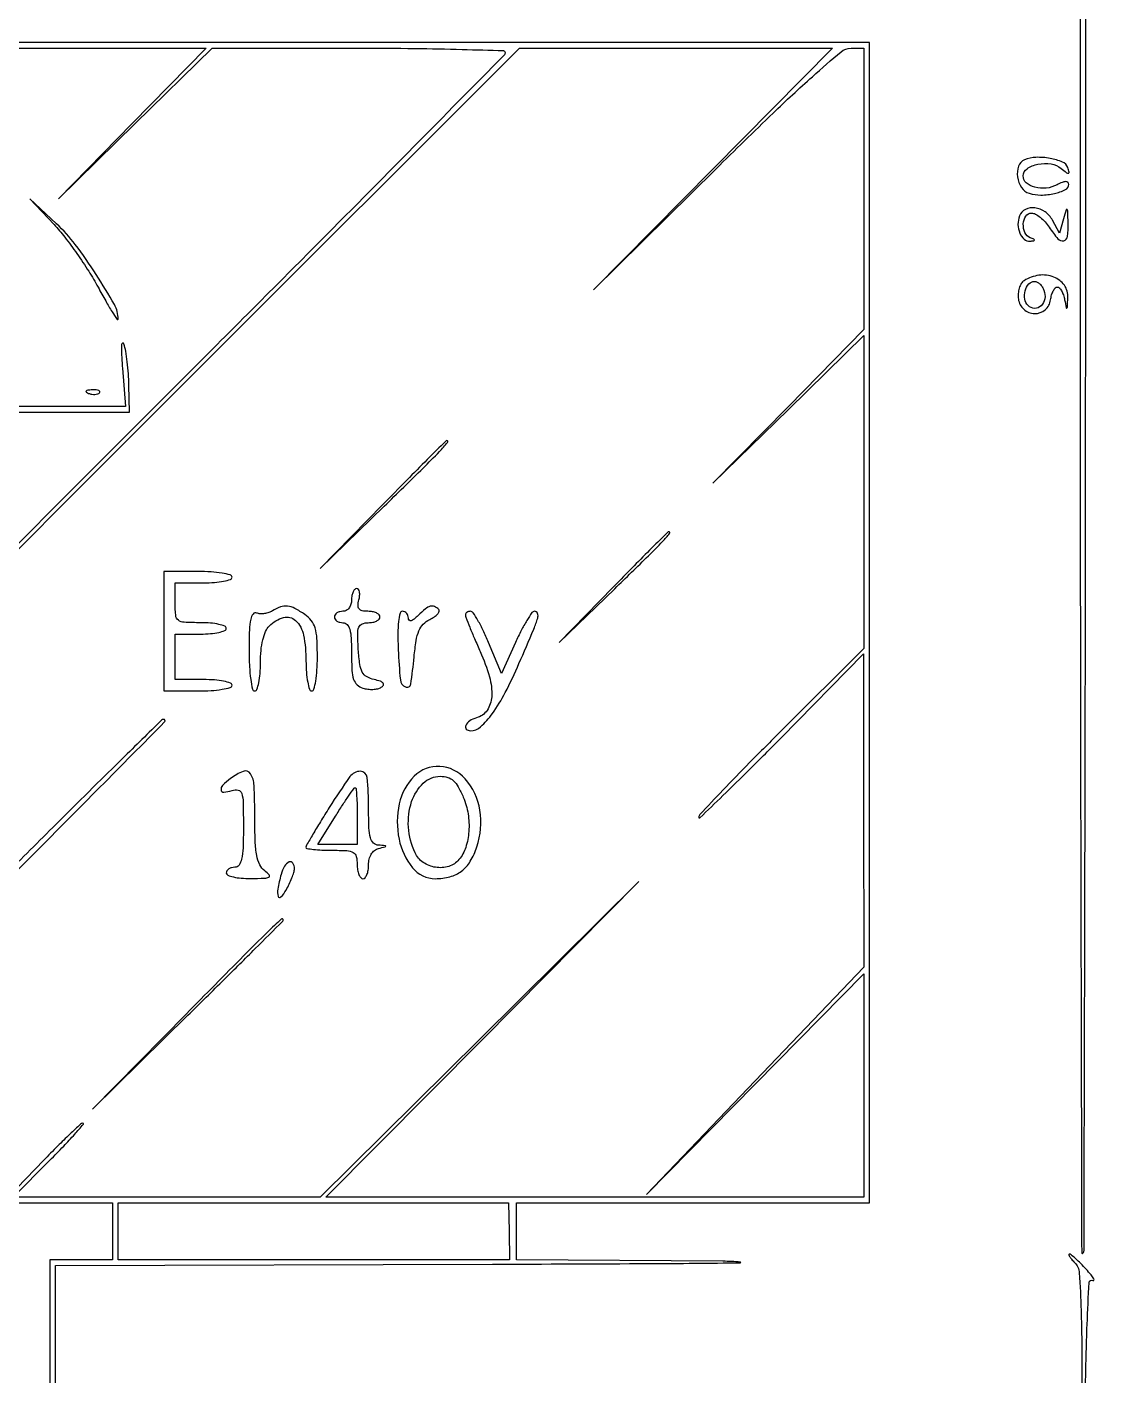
# Model space of a CAD drawing. Extents: x 20 to 671, y 8 to 628.
# Drawn here: x 483 to 671, y 159.8 to 396.7 of the extents above; entities that cross this region are included whole.
import ezdxf

# ---------------------------------------------------------------- set-up
doc = ezdxf.new("R2010")
doc.units = 0

msp = doc.modelspace()

# ---------------------------------------------------------------- linework, layer by layer
for points in [[(26.630356, 9.120174, -0.000015), (331.870749, 9.129564, -0.000012), (637.607587, 9.12247, -0.57573)], [(471.884037, 392.956118, -0.001317), (488.550023, 393), (514.471143, 393), (501.485598, 379.75), (488.500052, 366.5), (502.013433, 379.75), (515.526813, 393), (541.263407, 393, -0.002731), (551.131207, 392.946104, -0.004556), (559.43625, 392.779688, -0.000835), (566.696388, 392.555884, -0.409526), (566.987656, 392.25, -0.192793), (566.768393, 391.727564, -0.000064), (550.97412, 375.710938, -0.001046), (533.382423, 357.950601, -0.000634), (512.490824, 337), (458.006336, 282.5)], [(488, 137.5), (488, 179), (564.75, 179.237131, 0.000428), (592.310733, 179.345882, 0.001963), (608.30625, 179.485486, 0.956019), (608.310586, 179.619655, 0.017421), (605.25, 179.749605), (569, 180.024948), (569, 185.012474), (569, 190), (600, 190), (631, 190), (631, 292), (631, 394), (544.079004, 394), (457.158008, 394)], [(458, 281.493362), (513.746652, 337.246681), (569.493303, 393), (596.987722, 393), (624.48214, 393), (603.491076, 371.75), (582.500012, 350.5), (604.008532, 371.75, -0.002968), (614.069593, 381.572806, -0.009395), (620.966386, 387.980982, -0.007482), (626.014344, 392.363352, -0.176801), (627.758526, 393), (630, 393), (630, 368.263407), (630, 343.526813), (616.75, 330.013433), (603.5, 316.500052), (616.75, 329.485598), (630, 342.471143), (630, 314.972637), (630, 287.47413), (615.5, 273, 0.002373), (609.9413, 267.398306, 0.003809), (605.259375, 262.562034, 0.000822), (601.197608, 258.287859, 0.191874), (601, 257.791874, 0.660663), (601.206798, 257.703679, 0.000943), (605.251529, 261.597802, 0.004054), (609.922087, 266.185272, 0.002338), (615.47329, 271.77894), (629.946581, 286.5), (629.97329, 258.976948), (630, 231.453896), (610.908, 211.476948), (591.815999, 191.5), (610.908, 210.88287), (630, 230.265739), (630, 210.63287), (630, 191), (582.756819, 191), (535.513637, 191), (563.006816, 218.75), (590.499994, 246.5), (562.493417, 218.75), (534.486839, 191), (507.522308, 191), (480.557777, 191), (487, 197.5, 0.004649), (489.425966, 199.993675, 0.008357), (491.362408, 202.090625, 0.003942), (492.885088, 203.823135, 0.642359), (492.804225, 204, 0.188476), (492.393149, 203.839337, 0.002968), (490.520162, 202.090625, 0.007389), (488.362992, 199.991295, 0.004772), (485.924606, 197.5), (479.682985, 191)], [(479.5, 329), (501, 329), (500.90032, 333.75, 0.013552), (500.803983, 335.751915, 0.011828), (500.597009, 337.839063, 0.011976), (500.319964, 339.717286, 0.034194), (500.007747, 341, 0.397151), (499.776739, 341.128483, 0.326453), (499.588563, 340.901035, 0.028029), (499.582202, 339.331093, 0.006856), (499.752032, 336.75), (500.28921, 330), (478.585588, 330, -0.003508)], [(668.9623, 157.425811, -0.006567), (669.242377, 168.652557, -0.004564), (669.590153, 176.014635, -0.558256), (670.272384, 176.383932, 0.435941), (670.438909, 176.43545, 0.254781), (670.427246, 176.666756, 0.036585), (669.931756, 177.357203, 0.01081), (669.075686, 178.33875, 0.010322), (668.107651, 179.3583, 0.014772), (667.204898, 180.218258, 0.010578), (666.428492, 180.886177, 0.174044), (666.1114, 181, 0.494029), (666.022399, 180.883669, 0.0748), (666.160179, 180.57007, 0.038238), (666.510907, 180.098737, 0.01737), (667.035714, 179.53641, -0.181741), (667.871325, 177.695385, -0.00946), (668.185984, 171.090111, -0.007756), (668.329156, 160.220185, -0.001114), (668.227616, 137.991227, -0.001253)]]:
    msp.add_lwpolyline(points, format="xyb")
for points in [[(666.814184, 596.886192, -0.16002), (667.500566, 594.841589, -0.000209), (667.762506, 552.011327, -0.001193), (667.959845, 492.443273, -0.000249), (668.004726, 387.964836, 0.000226), (668.035235, 308.50661, 0.000378), (668.141637, 241.700752, 0.000008), (668.284668, 181.242294, 0.667318), (668.49061, 181.157277, 0.19826), (668.696593, 181.652801, 0.000008), (668.847882, 242.280281, 0.000376), (668.96338, 309.172531, 0.000226), (669.004742, 388.533476, 0.000154), (668.974057, 516.061387, 0.00189), (668.762884, 564.827647, 0.000985), (668.464747, 594.400783, 0.208545), (667.314211, 596.954843, 0.001006), (666.206849, 597.954529, 0.220673), (666.074459, 597.995184, 0.569092), (666.044391, 597.923985, 0.001514)], [(658.25, 373.36096, 0.211438), (657.200313, 372.24464, 0.119753), (657.012499, 370.363976, 0.111488), (657.714469, 368.504069, 0.171789), (659.072172, 367.477094, 0.079223), (661.130838, 367.167607, 0.053786), (663.489587, 367.443338, 0.057597), (665.418373, 368.123245, 0.286695), (666, 369.054236, 0.21196), (665.846695, 369.399627, 0.195392), (665.480327, 369.533113, 0.087837), (664.85302, 369.398263, 0.026113), (663.962227, 368.979785, -0.095279), (662.063709, 368.389565, -0.092432), (660.060083, 368.535912, -0.114624), (658.557056, 369.328948, -0.217601), (658, 370.548336, -0.253006), (658.681449, 371.808834, -0.096628), (660.590077, 372.586506, -0.084248), (662.898221, 372.646891, -0.137893), (664.675607, 371.861667, 0.007758), (665.627092, 371.100789, 0.196917), (665.941131, 371.01382, 0.448971), (666.064477, 371.191014, 0.01991), (665.83561, 372, 0.220035), (664.92515, 372.979893, 0.052904), (662.740449, 373.615771, 0.052138), (660.25268, 373.79856, 0.092405)], [(487.739944, 361.972395, -0.023087), (489.614736, 359.775408, -0.01197), (491.758812, 356.873507, -0.011876), (493.823394, 353.780894, -0.017672), (495.467231, 350.972395, 0.005466), (496.807614, 348.548526, 0.010707), (497.936839, 346.653897, 0.009353), (498.811727, 345.311526, 0.728686), (498.977287, 345.360023, 0.136094), (498.342612, 347.907987, 0.01444), (495.149056, 353.193291, 0.018962), (491.461764, 358.465372, 0.042306), (488.190551, 362.100137), (483.5, 366.5)], [(657.361626, 363.5, 0.095527), (657.09356, 361.99205, 0.096072), (657.40638, 360.495799, 0.116082), (658.18339, 359.427388, 0.19554), (659.218615, 359.078947, 0.011982), (659.873211, 359.135049, 0.36718), (659.97782, 359.245655, 0.30932), (659.89123, 359.388093, 0.01027), (659.25, 359.662281, -0.194797), (658.316563, 360.564336, -0.118041), (658.033409, 362.096684, -0.133404), (658.482976, 363.464683, -0.25216), (659.476947, 364, -0.12521), (660.158375, 363.826638, -0.044543), (661.001222, 363.265625, -0.040799), (661.856079, 362.456605, -0.037855), (662.591957, 361.5, 0.031747), (664.109339, 359.476873, 0.278573), (665.128433, 359.138659, 0.317771), (665.797898, 359.88297, 0.036969), (665.90032, 362.25, 0.001933), (665.827315, 364.36355, 0.19913), (665.70741, 364.623956, 0.554205), (665.552455, 364.581744, 0.003848), (665.089037, 363), (664.377434, 360.5), (663.153533, 362.75, 0.113581), (661.845898, 364.227801, 0.123484), (660.062292, 364.928842, 0.149341), (658.402321, 364.647797, 0.187187)], [(658.162508, 352.121597, 0.116717), (657.675033, 351.622353, 0.060388), (657.317042, 350.8217, 0.055085), (657.132856, 349.862802, 0.055099), (657.162508, 348.88691, 0.175395), (658.117101, 347.087361, 0.179807), (659.991454, 346.338702, 0.184968), (661.86014, 347.003101, 0.182567), (662.819551, 348.75, -0.035469), (663.004964, 349.611499, -0.05011), (663.298123, 350.339063, -0.061641), (663.646879, 350.842015, -0.213502), (664, 351, -0.207059), (664.361046, 350.843787, -0.058089), (664.735311, 350.339063, -0.048184), (665.065241, 349.611454, -0.0348), (665.294267, 348.75, 0.002556), (665.570451, 347.354528, 0.53799), (665.678377, 347.311028, 0.231178), (665.772578, 347.478488, 0.00164), (665.863818, 349.143011, 0.167275), (665.240051, 351.312219, 0.148648), (663.384882, 352.76449, 0.126438), (660.772624, 353.072857, 0.108145)], [(661.664167, 350.432783, -0.13575), (661.808095, 348.946818, -0.158748), (661.146183, 347.700354, -0.198612), (660.005202, 347.250389, -0.194633), (658.867217, 347.732783, -0.155991), (658.277718, 348.876502, -0.106879), (658.346158, 350.346404, -0.11812), (658.995829, 351.550952, -0.213408), (660, 352, -0.125507), (660.450999, 351.884981, -0.064084), (660.927242, 351.53963, -0.057495), (661.355144, 351.03215, -0.054869)], [(493.8125, 332.316886, 0.051402), (494.359369, 332.160852, 0.05415), (494.916927, 332.123424, 0.060344), (495.402231, 332.202593, 0.126455), (495.729167, 332.395833, 0.296942), (495.77538, 332.614691, 0.208169), (495.592839, 332.799335, 0.077125), (495.112848, 332.910055, 0.028489), (494.416667, 332.921053, 0.018894), (493.670344, 332.862007, 0.168741), (493.37858, 332.720685, 0.470617), (493.395823, 332.538436, 0.054073)], [(545.482946, 312.75), (534.5, 301.5), (545.75, 312.482946, 0.000839), (552.579757, 319.172997, 0.008097), (555.430444, 322.066995, 0.01487), (556.880755, 323.681336, 0.638497), (556.732946, 324, 0.198709), (556.549358, 323.92404, 0.000196), (553.318098, 320.695312, 0.001865), (549.713103, 317.063329, 0.001138)], [(585.98025, 298.25), (576.5, 288.5), (586.25, 297.98025, 0.001007), (592.163067, 303.752924, 0.009415), (594.657753, 306.292058, 0.019449), (595.879217, 307.687974, 0.630699), (595.73025, 308, 0.198636), (595.545559, 307.923614, 0.000266), (592.754915, 305.135938, 0.002175), (589.634394, 301.988149, 0.001332)], [(507, 290.5), (507, 280), (513, 280, 0.015416), (515.316313, 280.071434, 0.025878), (517.25, 280.291667, 0.024068), (518.696775, 280.604992, 0.339565), (519, 281, 0.322437), (518.719449, 281.389817, 0.031449), (517.53125, 281.70625, 0.03053), (515.916554, 281.927795, 0.01883), (514, 282), (509, 282), (509, 286), (509, 290), (513.5, 290, 0.020945), (515.224757, 290.072283, 0.033738), (516.678125, 290.29375, 0.036969), (517.732972, 290.611488, 0.31052), (518, 291, 0.31052), (517.732972, 291.388512, 0.036969), (516.678125, 291.70625, 0.033738), (515.224757, 291.927717, 0.020945), (513.5, 292, -0.012019), (510.5825, 292.070142, -0.154453), (509.571429, 292.444444, -0.206324), (509.105988, 293.290758, -0.023974), (509, 295.5), (509, 299), (514, 299, 0.01883), (515.916554, 299.072205, 0.03053), (517.53125, 299.29375, 0.031449), (518.719449, 299.610183, 0.322437), (519, 300, 0.339565), (518.696775, 300.395008, 0.024068), (517.25, 300.708333, 0.025878), (515.316313, 300.928566, 0.015416), (513, 301), (507, 301)], [(540, 296, -0.072314), (539.888136, 295.230589, -0.08892), (539.5625, 294.583333, -0.10214), (539.075754, 294.153209, -0.130775), (538.5, 294, 0.064853), (537.926543, 293.925306, 0.082425), (537.440625, 293.70625, 0.098894), (537.115568, 293.381354, 0.148195), (537, 293, 0.148195), (537.115568, 292.618646, 0.098894), (537.440625, 292.29375, 0.082425), (537.926543, 292.074694, 0.064853), (538.5, 292, -0.209972), (539.214462, 291.686128, -0.118941), (539.680972, 290.844565, -0.055053), (539.933059, 289.276542, -0.012353), (540, 286.567388, 0.012691), (540.074867, 283.618296, 0.066714), (540.370706, 282.028593, 0.128204), (540.973452, 281.092846, 0.109486), (541.991051, 280.50284, 0.047163), (542.845153, 280.318047, 0.040516), (543.764086, 280.283265, 0.042466), (544.609216, 280.392067, 0.085371), (545.23097, 280.642747, 0.121039), (545.600346, 281.018895, 0.330563), (545.564191, 281.368329, 0.127374), (545.063859, 281.693137, 0.023113), (543.989919, 281.99754, -0.069549), (542.654719, 282.513657, -0.145322), (541.882537, 283.302945, -0.089264), (541.451767, 284.658152, -0.016272), (541.195209, 287.290245, -0.011169), (541.080117, 290.010197, -0.094205), (541.284172, 291.214062, -0.214081), (541.856505, 291.795445, -0.09313), (542.945209, 292, 0.046699), (543.731662, 292.073614, 0.066664), (544.396405, 292.29375, 0.086783), (544.844857, 292.618023, 0.195331), (545, 293, 0.20001), (544.840787, 293.382092, 0.085158), (544.37824, 293.70625, 0.065179), (543.693562, 293.92647, 0.045285), (542.883369, 294, -0.047795), (541.867031, 294.097375, -0.178606), (541.326936, 294.42445, -0.183395), (541.136971, 295.017416, -0.050807), (541.289749, 296, 0.040966), (541.424365, 296.766322, 0.070464), (541.392877, 297.4125, 0.106581), (541.210205, 297.842465, 0.24384), (540.90638, 298, 0.206609), (540.559898, 297.850443, 0.082769), (540.266249, 297.4125, 0.063112), (540.066544, 296.765641, 0.043375)], [(526.090684, 294.077207, -0.06042), (525.452386, 293.773839, -0.046657), (524.701528, 293.59824, -0.047824), (523.957162, 293.567767, -0.078095), (523.340684, 293.699509, 0.326078), (522.700613, 293.526488, 0.119501), (522.279063, 292.62757, 0.042477), (522.055438, 290.703838, 0.007706), (522, 287.106989, 0.012346), (522.06925, 284.302822, 0.022606), (522.285177, 282.026747, 0.019798), (522.593585, 280.325914, 0.35144), (523, 280, 0.320877), (523.389636, 280.278751, 0.032167), (523.70625, 281.447768, 0.030952), (523.927786, 283.039416, 0.019106), (524, 284.928571, -0.02297), (524.100937, 287.124551, -0.036352), (524.40942, 288.982472, -0.043672), (524.902205, 290.447408, -0.093676), (525.571429, 291.428571, -0.124915), (528.058813, 292.908971, -0.268653), (530.15353, 292.403903, -0.156037), (531.570036, 289.809203, -0.047568), (532, 285.3, 0.017755), (532.072168, 283.268373, 0.028876), (532.29375, 281.556875, 0.028658), (532.609442, 280.287676, 0.328537), (533, 280, 0.338861), (533.394337, 280.301919, 0.024313), (533.707936, 281.735824, 0.026068), (533.928434, 283.651951, 0.015613), (534, 285.943296, 0.013165), (533.91421, 289.200911, 0.058926), (533.591031, 291.079403, 0.095545), (532.92755, 292.358191, 0.072796), (531.777494, 293.443296, 0.031523), (530.053378, 294.495592, 0.093761), (528.735788, 294.900267, 0.112399), (527.503507, 294.760614, 0.056977)], [(551.714286, 293.285714, -0.025484), (550.987483, 292.629449, -0.100257), (550.455882, 292.350228, -0.279572), (550.14115, 292.434435, -0.193394), (550, 292.785714, 0.084795), (549.92079, 293.249423, 0.093411), (549.692829, 293.643304, 0.100435), (549.353184, 293.90672, 0.115373), (548.95431, 294, 0.346398), (548.519687, 293.657838, 0.031583), (548.264945, 292.206925, 0.027105), (548.145337, 290.09077, 0.011511), (548.20431, 287.25, 0.013181), (548.575808, 281.962056, 0.267866), (549.47398, 280.703799, 0.495559), (550.402788, 281.20252, 0.016703), (551, 285.976591, -0.016071), (551.354587, 288.840519, -0.059891), (551.846827, 290.585372, -0.093985), (552.600423, 291.730545, -0.08547), (553.744074, 292.56585, 0.033895), (554.556926, 293.040005, 0.061611), (555.134859, 293.545765, 0.09756), (555.404096, 294.000752, 0.288968), (555.327407, 294.339259, 0.096256), (554.572536, 294.848498, 0.173015), (553.83561, 294.891965, 0.103067), (552.967374, 294.429826, 0.022718)], [(560, 293.375046, 0.093778), (560.081761, 292.942954, 0.002774), (560.769186, 291.219696, 0.005454), (561.615182, 289.196334, 0.003725), (562.618507, 286.915282, -0.035911), (564.235037, 282.487355, -0.084009), (564.623025, 278.994465, -0.13522), (563.811471, 276.592335, -0.182073), (561.954462, 275.277841, 0.079199), (560.757497, 274.752121, 0.14129), (560.055376, 273.948615, 0.312523), (560.164808, 273.304829, 0.201828), (560.889216, 273, 0.188509), (562.676515, 273.698673, 0.049978), (564.747173, 276.032907, 0.037371), (567.00677, 279.709703, 0.017147), (569.415249, 284.798436, 0.001455), (572.026162, 290.891145, 0.028429), (572.717858, 292.815242, 0.169199), (572.679186, 293.638122, 0.306219), (572.143714, 294, 0.247338), (571.699397, 293.765885, 0.013463), (570.812394, 292.394099, 0.018392), (569.823886, 290.628045, 0.012156), (568.814007, 288.533102), (566.340588, 283.066204), (564.074685, 288.533102, 0.013204), (563.140842, 290.628001, 0.019947), (562.208726, 292.394099, 0.015409), (561.362822, 293.754403, 0.250992), (560.904391, 294, 0.067338), (560.55869, 293.95323, 0.08413), (560.265665, 293.81642, 0.099579), (560.069707, 293.613367, 0.143246)], [(483, 251.5, 0.001675), (474.063861, 242.497665, 0.002901), (466.705802, 234.948147, 0.000573), (460.390913, 228.378233, 0.717139), (460.50798, 228.153266, 0.16025), (461.789956, 228.806215, 0.000165), (484.446179, 251.635871, 0.000138), (507.156672, 274.547971, 0.666482), (506.968191, 275, 0.196201), (506.632858, 274.863146, 0.000143), (499.727823, 268.096875, 0.001585), (492.038917, 260.5102, 0.000965)], [(518.75, 264.607954, 0.031729), (517.354109, 263.401478, 0.23221), (517.069282, 262.591873, 0.408639), (517.554258, 262.202183, 0.052136), (519, 262.5, -0.132316), (520.090998, 262.548283, -0.268829), (520.701707, 261.986024, -0.070332), (520.955166, 260.425443, -0.005144), (521, 256.067388, -0.008339), (520.939089, 252.415277, -0.043975), (520.696939, 250.427898, -0.102702), (520.236681, 249.379919, -0.242673), (519.5, 249, 0.064853), (518.926543, 248.925306, 0.082425), (518.440625, 248.70625, 0.098894), (518.115568, 248.381354, 0.148195), (518, 248, 0.305269), (518.259782, 247.614154, 0.040441), (519.248438, 247.303092, 0.035693), (520.621124, 247.091932, 0.022194), (522.25, 247.031803, 0.00613), (524.740129, 247.080972, 0.117105), (525.484418, 247.28308, 0.485945), (525.548386, 247.660676, 0.046189), (524.75, 248.392046, -0.117699), (523.86988, 249.46459, -0.067624), (523.344549, 251.061534, -0.0373), (523.072181, 253.56892, -0.00841), (523, 257.860243, 0.011132), (522.876447, 263.408947, 0.130114), (522.23507, 265.458358, 0.360389), (520.989596, 265.866846, 0.068715)], [(536.089642, 259.524511, 0.003414), (534.522272, 257.00481, 0.005224), (533.201332, 254.797121, 0.002007), (532.097366, 252.889992, 0.13092), (532, 252.524511, 0.366517), (532.176182, 252.316452, 0.012378), (533.321875, 252.154075, 0.018071), (534.77469, 252.037754, 0.01094), (536.5, 252, -0.012699), (539.179887, 251.931926, -0.114574), (540.3, 251.611111, -0.210352), (540.834383, 250.906761, -0.058662), (541, 249.5, 0.038131), (541.073116, 248.542644, 0.057076), (541.29375, 247.734375, 0.074992), (541.617064, 247.182831, 0.226478), (542, 247, 0.221746), (542.382759, 247.178529, 0.076915), (542.70625, 247.712836, 0.058489), (542.926817, 248.497465, 0.039318), (543, 249.426676, -0.058868), (543.120829, 250.449394, -0.077706), (543.477402, 251.31611, -0.087989), (544.037059, 251.953018, -0.105067), (544.75, 252.310674, 0.001923), (545.926177, 252.622879, 0.339035), (546, 252.719237, 0.392517), (545.923939, 252.801199, 0.002113), (544.75, 252.883999, -0.173861), (543.85928, 253.271631, -0.140274), (543.321769, 254.173814, -0.056116), (543.061164, 255.940255, -0.00859), (543, 259.5, 0.023385), (542.752603, 264.786783, 0.38606), (541.554028, 265.882092, 0.243513), (539.727225, 264.944509, 0.013898)], [(551.025436, 265.025436, 0.144386), (548.381895, 260.170413, 0.103876), (548.352051, 253.962368, 0.119875), (550.739379, 248.902068, 0.226606), (554.720729, 247, 0.065402), (557.293061, 247.337916, 0.098101), (559.319358, 248.333808, 0.094123), (560.869071, 250.062994, 0.056121), (562.02701, 252.581843, 0.119711), (562.548906, 259.052128, 0.142495), (559.944345, 264.571867, 0.199549), (555.509885, 266.729851, 0.214286)], [(559.639906, 261.319399, -0.059199), (560.473339, 258.393734, -0.057351), (560.610677, 255.322032, -0.06123), (560.062927, 252.50736, -0.094836), (558.871617, 250.345308, -0.146169), (557.097985, 249.16343, -0.113512), (554.773236, 248.997036, -0.111467), (552.575944, 249.866061, -0.137006), (551.160515, 251.547053, -0.089084), (550.007135, 256.067294, -0.098163), (550.563276, 260.545039, -0.12189), (552.606087, 263.790018, -0.19397), (555.607731, 265, -0.076075), (556.900783, 264.802117, -0.109467), (557.901167, 264.226967, -0.08152), (558.758378, 263.141121, -0.027459)], [(541, 258), (541, 253), (537.541305, 253), (534.08261, 253), (537.19078, 258, -0.004731), (538.407533, 259.91666, -0.007516), (539.488893, 261.53125, -0.002632), (540.44082, 262.89202, -0.243421), (540.649476, 263, -0.388428), (540.790413, 262.871058, -0.004711), (540.897033, 261.53125, -0.010925), (540.974797, 259.917166, -0.006573)], [(527.630286, 247.75, 0.01723), (527.031231, 245.160969, 0.12546), (527.102896, 243.89819, 0.5731), (527.601771, 243.784703, 0.058655), (528.5, 245, 0.018313), (529.049637, 246.048852, 0.018436), (529.519732, 247.132812, 0.018599), (529.858457, 248.105386, 0.067503), (529.964565, 248.75, 0.144651), (529.704408, 249.732025, 0.373341), (529.058739, 249.93877, 0.163343), (528.224006, 249.193897, 0.064229)], [(510.988634, 223.25), (494.5, 206.5), (511.25, 222.988634, 0.000742), (517.672318, 229.329538, 0.001224), (523.079687, 234.710508, 0.000085), (527.924988, 239.557452, 0.198824), (528, 239.738634, 0.652576), (527.666153, 239.885495, 0.006964), (525.238799, 237.597433, 0.005349), (521.042984, 233.442584, 0.000518)]]:
    msp.add_lwpolyline(points, format="xyb", close=True)
msp.add_lwpolyline([(477.506845, 190), (498, 190), (498, 185), (498, 180), (492.5, 180), (487, 180), (487, 138.5)])
msp.add_lwpolyline([(567.668128, 185), (567.777724, 180), (533.388862, 180), (499, 180), (499, 185), (499, 190), (533.279266, 190), (567.558532, 190)], close=True)

doc.saveas('drawing.dxf')
